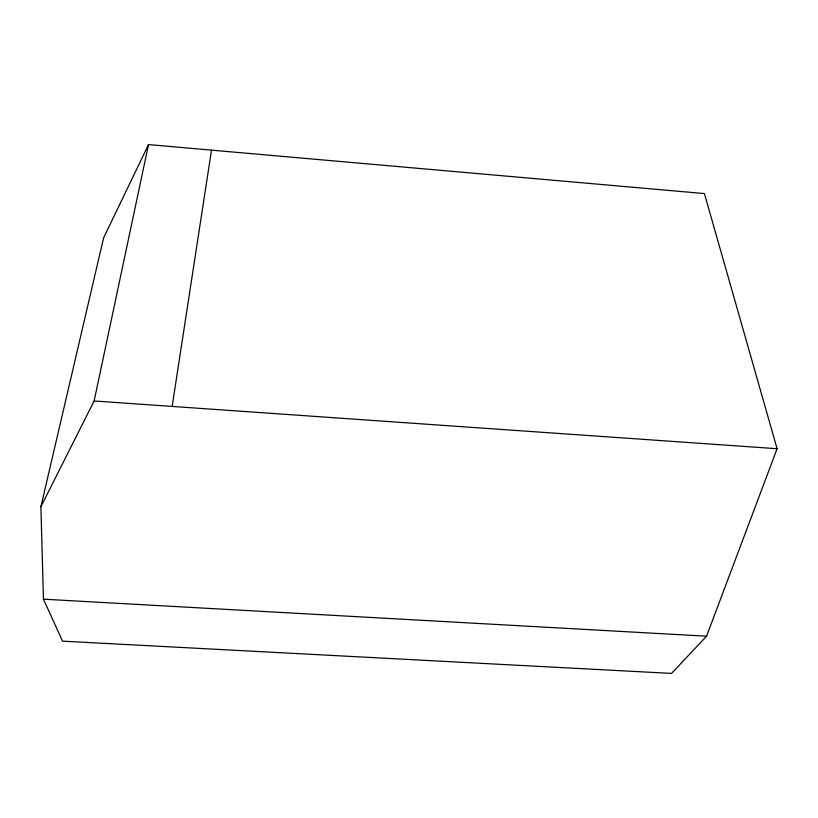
<?xml version="1.0" encoding="UTF-8"?>
<svg xmlns="http://www.w3.org/2000/svg" width="818" height="818" viewBox="0 0 818 818"><rect width="100%" height="100%" fill="white"/><g stroke="black" fill="none" stroke-linecap="round" stroke-linejoin="round"><path stroke-width="1.23" d="M172.148 406.434L211.504 150.134M40.9 506.69L94.131 400.973L148.518 144.582L704.4 193.569L777.1 448.714L706.568 636.2L671.558 673.418L62.557 641.159L43.446 599.175L40.9 506.69L103.62 237.854L148.518 144.582M43.446 599.175L706.568 636.2M94.131 400.973L777.1 448.714"/></g></svg>
